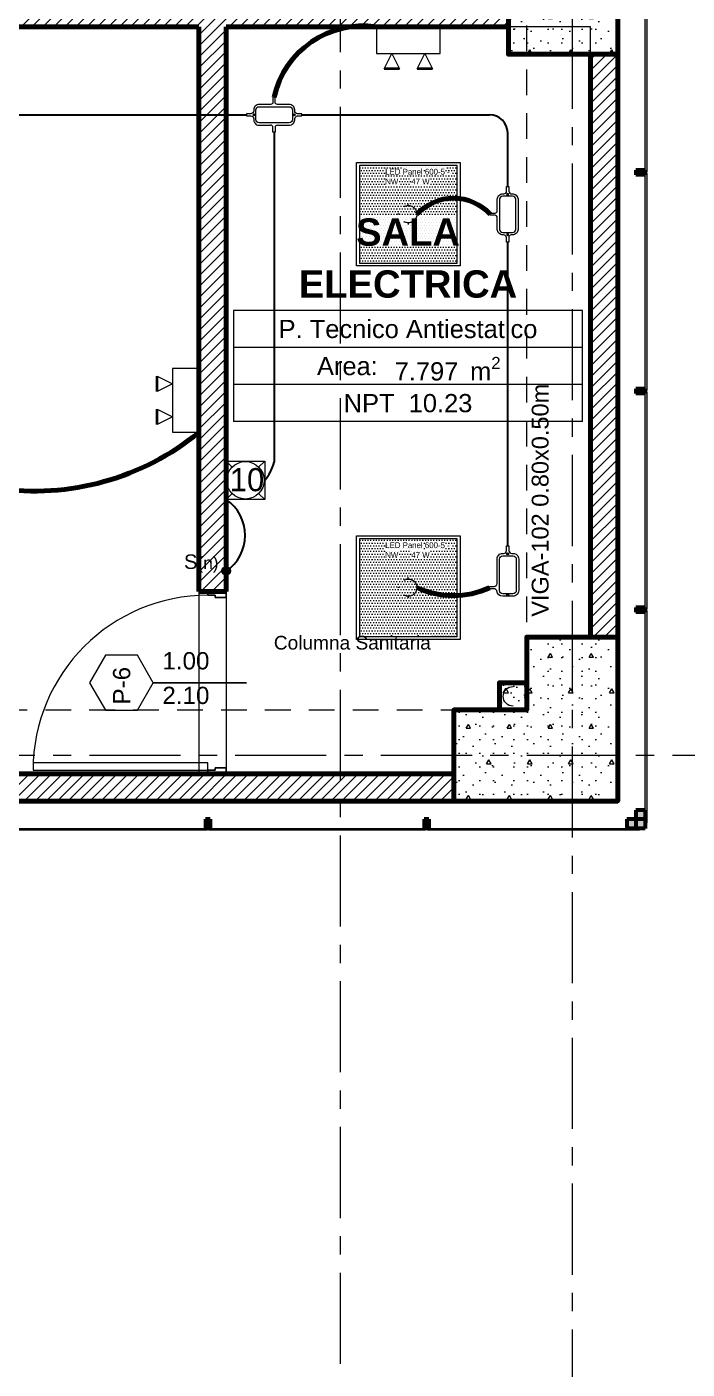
# Model space of a CAD drawing. Header units: inches. Extents: x -38 to 5698, y -33 to 92.
# Drawn here: x 233.33 to 236.95, y 4.08 to 11.45 of the extents above; entities that cross this region are included whole.
import ezdxf
from ezdxf.lldxf.tags import DXFTag

# ---------------------------------------------------------------- set-up
doc = ezdxf.new("R2010")
doc.units = ezdxf.units.IN
doc.header["$MEASUREMENT"] = 0
doc.set_wipeout_variables(frame=1)
for name, pattern in [('CONTINUA', [0]), ('DASHED', [0.75, 0.5, -0.25]), ('Hidden Line', [0.195611, 0.141111, -0.0545]), ('Punto & Raya', [0.65, 0.5, -0.075, 0, -0.075]), ('Rayas', [0.282222, 0.141111, -0.141111]), ('Wipeout_Contour', [1, 0, -1])]:
    doc.linetypes.add(name, pattern=pattern)
for name, color, linetype, lineweight in [('00 IE CKTO TOMAS', 111, 'Rayas', 18), ('00_IE_Luminarias', 6, 'Continuous', 30), ('ALUMBRADO_CONDUIT', 30, 'CONDUIT1', 30), ('ALUMBRADO_PVC', 6, 'PVC1', 30), ('Bancas', 1, 'Continuous', 13), ('Cable Alumbrado', 150, 'Continuous', 30), ('CABLEADO EXT.', 3, 'PVCSUBT', 30), ('Luminarias', 5, 'Continuous', 20), ('pulsador', 4, 'Continuous', 40), ('Simb_Alumbrado', 140, 'CONTINUA', 30)]:
    doc.layers.add(name, color=color, linetype=linetype, lineweight=lineweight)
for name, color, linetype in [('02 _ ARQ _ ALB _ Ejes Generales', 7, 'Continuous'), ('02 _ ARQ _ ZON _ Espacio.3D', 7, 'Continuous'), ('08 _ STR _ EXT _ 06 Columnas', 7, 'Continuous'), ('08 _ STR _ EXT _ 07 Losa Aligerada', 7, 'Continuous'), ('08 _ STR _ EXT _ 09 Vigas', 7, 'Continuous'), ('Acabado - Muros', 7, 'Continuous'), ('Estructura - 04 MURO', 7, 'Continuous'), ('Estructura - Carga', 7, 'Continuous'), ('Marcador - Secciones', 251, 'Continuous'), ('MEP - HVAC', 7, 'Continuous'), ('Notas - Etiquetas', 251, 'Continuous')]:
    doc.layers.add(name, color=color, linetype=linetype)
doc.styles.add('Annotative', font='arial.ttf')
doc.styles.add('Estilo_Generado_1', font='swisseb.ttf')
doc.styles.add('Estilo_Generado_4', font='swisse.ttf')
doc.styles.add('Estilo_Generado_7', font='swisse.ttf')
doc.styles.add('{18b73a54-fa43-428c-adcb-c1c7bbdf2c84}', font='Simplex.shx')
tags = doc.linetypes.add('CONDUIT', pattern='A,1.5,-0.210535,["con",{18b73a54-fa43-428c-adcb-c1c7bbdf2c84},S=0.2,R=0,X=0,Y=-0.065594],-0.702384', length=2.412919).pattern_tags.tags
tags[6] = DXFTag(74, 10)
tags = doc.linetypes.add('CONDUIT1', pattern='A,1,-0.19772,["con",{18b73a54-fa43-428c-adcb-c1c7bbdf2c84},S=0.2,R=0,X=0,Y=-0.065594],-0.593642', length=1.791362).pattern_tags.tags
tags[6] = DXFTag(74, 10)
tags = doc.linetypes.add('PVC1', pattern='A,1,-0.19772,["PVC",{18b73a54-fa43-428c-adcb-c1c7bbdf2c84},S=0.13,R=0,X=0,Y=-0.061851],-0.507647', length=1.705367).pattern_tags.tags
tags[6] = DXFTag(74, 10)
tags = doc.linetypes.add('PVCSUBT', pattern='A,0.6,-0.3,0.6,-0.075691,["PVC",Standard,S=0.2,R=0,X=0,Y=-0.093724],-0.621005', length=2.196696).pattern_tags.tags
tags[10] = DXFTag(74, 10)
pattern_1 = [(45, (185.000023, 3e-09), (-0.030052038, 0.030052038), [])]
pattern_2 = [(0, (185.00002, 3e-09), (0, 0.3897114), [0.024375, -0.200625]), (0, (185.11252, 0.19486), (0, 0.3897114), [0.024375, -0.200625]), (60, (185.00002, 3e-09), (-0.3375, 0.1948557), [0.024375, -0.200625]), (60, (185.22502, 3e-09), (-0.3375, 0.1948557), [0.024375, -0.200625]), (120, (185.0244, 3e-09), (0.3375, 0.1948557), [0.024375, -0.200625]), (120, (185.2494, 3e-09), (0.3375, 0.1948557), [0.024375, -0.200625]), (0, (185.00002, 0.0375), (0, 0.075), [0, -0.075, 0, -0.1125]), (45, (185.03752, 0.0375), (-0.05303301, 0.05303301), [0, -0.05625, 0, -0.09375])]

# ---------------------------------------------------------------- blocks, each defined once
blk = doc.blocks.new('*U270')
at = {"layer": 'Luminarias', "linetype": 'DASHED', "lineweight": 0, "ltscale": 0.05}
blk.add_lwpolyline([(0, -0.0045), (0, 0.0045)], dxfattribs=at)
blk = doc.blocks.new('*U271')
at = {"color": 0, "linetype": 'ByBlock', "lineweight": -2, "transparency": 16777216}
for p, rotation in [((-0.05, 0), 90), ((0, -0.05), 180), ((0.05, 0), 269.9999999999999)]:
    blk.add_blockref('*U270', p, dxfattribs=dict(at, rotation=rotation))
blk.add_blockref('*U270', (0, 0.05), dxfattribs=at)
blk = doc.blocks.new('PANEL LED 50W')
at = {"layer": 'Luminarias'}
h = blk.add_hatch(dxfattribs=at)
h.set_pattern_fill('DOTS', color=4, scale=0.009097)
h.set_pattern_definition([(0, (0, -2e-14), (0.0072206, 0.01444116), [0, -0.01444116])])
h.paths.add_polyline_path([(-0.2574, -0.2574), (0.2574, -0.2574), (0.2574, 0.2574), (-0.2574, 0.2574)])
h.paths.add_polyline_path([(-0.1296, 0.0974), (0.1849, 0.0974), (0.1849, 0.2469), (-0.1296, 0.2469)], flags=24)
at = {"layer": 'Luminarias', "color": 4, "lineweight": 0}
for points in [[(-0.2729, 0.2729), (0.2729, 0.2729), (0.2729, -0.2729), (-0.2729, -0.2729)], [(-0.2574, -0.2574), (0.2574, -0.2574), (0.2574, 0.2574), (-0.2574, 0.2574)]]:
    blk.add_lwpolyline(points, close=True, dxfattribs=at)
at = {"layer": 'Luminarias', "color": 4, "linetype": 'DASHED', "lineweight": 0, "ltscale": 0.01}
blk.add_circle((0, 0), 0.0455, dxfattribs=at)
at = {"color": 4}
blk.add_blockref('*U271', (0, 0), dxfattribs=at)
at = {"layer": 'Luminarias', "color": 4, "insert": (-0.1218, 0.2392), "char_height": 0.030929, "width": 0.382855, "attachment_point": 1}
blk.add_mtext('{\\Ftxt|c0;LED Panel 600-5 - NW      47 W}', dxfattribs=at)
blk = doc.blocks.new('lumin 47')
at = {"layer": 'ALUMBRADO_CONDUIT', "xscale": 1.041283452965173, "yscale": 1.041283452965173, "zscale": 1.041283452965173}
blk.add_blockref('PANEL LED 50W', (-76.251, 24.2433), dxfattribs=at)
blk = doc.blocks.new('CAJA OVAL TIPO L')
at = {"layer": 'Simb_Alumbrado', "lineweight": 13}
blk.add_lwpolyline([(-0.0491, -0.079), (-0.0491, -0.0343, -0.380413), (-0.0258, -0.0088), (-0.0258, -0.0088, 0.341426), (-0.0164, 0.0033), (-0.0164, 0.0236), (-0.0063, 0.0236), (-0.0063, 0.0033, 0.414214), (0.0063, -0.0092), (0.1138, -0.0092, -0.414214), (0.1388, -0.0343), (0.1388, -0.0382, 0.414214), (0.1513, -0.0508), (0.1716, -0.0508), (0.1716, -0.0609), (0.1513, -0.0609, 0.414214), (0.1388, -0.0734), (0.1388, -0.079, -0.414214), (0.1138, -0.104), (-0.0241, -0.104, -0.414214), (-0.0491, -0.079, 0.414214)], format="xyb", dxfattribs=at)
for points in [[(-0.0483, -0.0558), (-0.0395, -0.0558)], [(-0.0439, -0.0514), (-0.0439, -0.0602)], [(0.1323, -0.0558), (0.1411, -0.0558)], [(0.1367, -0.0514), (0.1367, -0.0602)]]:
    blk.add_lwpolyline(points, dxfattribs=at)
blk.add_lwpolyline([(-0.0241, -0.0199), (0.1138, -0.0199, -0.414214), (0.1282, -0.0343), (0.1282, -0.079, -0.414214), (0.1138, -0.0934), (-0.0241, -0.0934, -0.414214), (-0.0384, -0.079), (-0.0384, -0.0343, -0.414214)], format="xyb", close=True, dxfattribs=at)
for centre in [(-0.0439, -0.0558), (0.1367, -0.0558)]:
    blk.add_circle(centre, 0.00438, dxfattribs=at)
blk = doc.blocks.new('oval t')
at = {"layer": 'Simb_Alumbrado', "lineweight": 13}
blk.add_lwpolyline([(0.0141, 0.0102, -0.414214), (0.0041, 0.0202), (0.0041, 0.0416), (-0.0056, 0.0416), (-0.0056, 0.0202, -0.414214), (-0.0156, 0.0102), (-0.0659, 0.0102, 0.414214), (-0.0899, -0.0138), (-0.0899, -0.0183, -0.414214), (-0.1019, -0.0303), (-0.1213, -0.0303), (-0.1213, -0.04), (-0.1016, -0.04, -0.451917), (-0.0897, -0.0535, 0.451917), (-0.0659, -0.0805), (0.0659, -0.0805, 0.414214), (0.0899, -0.0566), (0.0899, -0.0512, -0.398753), (0.1019, -0.0401), (0.1213, -0.0401), (0.1213, -0.0304), (0.1019, -0.0304, -0.368669), (0.0899, -0.0176), (0.0899, -0.0138, 0.414214), (0.0659, 0.0102), (0.0141, 0.0102)], format="xyb", dxfattribs=at)
blk.add_lwpolyline([(-0.0659, 0), (0.0659, 0, -0.414214), (0.0797, -0.0138), (0.0797, -0.0566, -0.414214), (0.0659, -0.0703), (-0.0659, -0.0703, -0.414214), (-0.0797, -0.0566), (-0.0797, -0.0138, -0.414214)], format="xyb", close=True, dxfattribs=at)
for points in [[(-0.0911, -0.0352), (-0.0828, -0.0352)], [(-0.0869, -0.031), (-0.0869, -0.0394)], [(0.0837, -0.0352), (0.0921, -0.0352)], [(0.0879, -0.031), (0.0879, -0.0394)]]:
    blk.add_lwpolyline(points, dxfattribs=at)
for centre in [(-0.0869, -0.0352), (0.0879, -0.0352)]:
    blk.add_circle(centre, 0.00419, dxfattribs=at)
blk = doc.blocks.new('100x100x80 adosado')
at = {"layer": 'Simb_Alumbrado', "lineweight": 13}
blk.add_lwpolyline([(-0.0768, 0.0788), (0.0194, 0.0788), (0.0194, -0.0174), (-0.0768, -0.0174)], close=True, dxfattribs=at)
at = {"layer": 'Simb_Alumbrado', "lineweight": 9}
for points in [[(-0.0768, 0.0788), (-0.0618, 0.0638)], [(0.0043, 0.0638), (0.0194, 0.0788)], [(-0.0768, -0.0174), (-0.0618, -0.0023)], [(0.0043, -0.0023), (0.0194, -0.0174)]]:
    blk.add_lwpolyline(points, dxfattribs=at)
blk.add_circle((-0.0287, 0.0307), 0.0467, dxfattribs=at)
at = {"layer": 'Simb_Alumbrado', "lineweight": 9, "insert": (-0.0677, 0.0612), "char_height": 0.05773, "attachment_point": 1}
blk.add_mtext_dynamic_manual_height_columns('10', width=0.119989, gutter_width=12.5, heights=[0], dxfattribs=at)
blk = doc.blocks.new('luz de emergencia')
at = {"color": 5, "lineweight": 40}
for p, q in [((164.1493, 48.9365, -0.0001), (164.2333, 48.9365, -0.0001)), ((164.3313, 48.9365, -0.0001), (164.4153, 48.9365, -0.0001))]:
    blk.add_line(p, q, dxfattribs=at)
at = {"layer": '00_IE_Luminarias', "color": 5, "linetype": 'Continuous', "lineweight": 13}
for p, q in [((164.1913, 49.0205, -0.0001), (164.1493, 48.9365, -0.0001)), ((164.2333, 48.9365, -0.0001), (164.1913, 49.0205, -0.0001)), ((164.3733, 49.0205, -0.0001), (164.3313, 48.9365, -0.0001)), ((164.4153, 48.9365, -0.0001), (164.3733, 49.0205, -0.0001))]:
    blk.add_line(p, q, dxfattribs=at)
at = {"layer": '00_IE_Luminarias', "color": 5, "linetype": 'Continuous', "lineweight": 13, "elevation": -0.0001}
blk.add_lwpolyline([(164.4573, 49.0205), (164.1073, 49.0205), (164.1073, 49.1666), (164.4573, 49.1665)], close=True, dxfattribs=at)
blk = doc.blocks.new('ii3t')
at = {"layer": 'Simb_Alumbrado', "lineweight": 5}
h = blk.add_hatch(color=3, dxfattribs=at)
edge = h.paths.add_edge_path()
edge.add_arc((0, 0), 0.0164, 0, 360)
blk.add_circle((0, 0), 0.0164, dxfattribs=at)
blk = doc.blocks.new('CAJA CONDULET TIPO X')
at = {"layer": 'Simb_Alumbrado', "lineweight": 13}
for p, q in [((78.5283, -4.1616), (78.5283, -4.1519)), ((78.5283, -4.1519), (78.5497, -4.1519)), ((78.5497, -4.1616), (78.5283, -4.1616))]:
    blk.add_line(p, q, dxfattribs=at)
for points in [[(78.6505, -4.1716, -0.414214), (78.6605, -4.1616), (78.6819, -4.1616), (78.6819, -4.1519), (78.6605, -4.1519, -0.414214), (78.6505, -4.1419), (78.6505, -4.0916, 0.414214), (78.6265, -4.0677), (78.6219, -4.0677, -0.414214), (78.6099, -4.0557), (78.6099, -4.0363), (78.6002, -4.0363), (78.6002, -4.056, -0.451917), (78.5867, -4.0678, 0.451917), (78.5597, -4.0916), (78.5597, -4.1419)], [(78.5597, -4.1716), (78.5597, -4.2235, 0.414214), (78.5837, -4.2475), (78.589, -4.2475, -0.334232), (78.6002, -4.2595), (78.6002, -4.2789), (78.6099, -4.2789), (78.6099, -4.2595, -0.455912), (78.6227, -4.2475), (78.6265, -4.2475, 0.414214), (78.6505, -4.2235), (78.6505, -4.1716)]]:
    blk.add_lwpolyline(points, format="xyb", dxfattribs=at)
blk.add_lwpolyline([(78.6403, -4.0916), (78.6403, -4.2235, -0.414214), (78.6265, -4.2373), (78.5837, -4.2373, -0.414214), (78.5699, -4.2235), (78.5699, -4.0916, -0.414214), (78.5837, -4.0779), (78.6265, -4.0779, -0.414214)], format="xyb", close=True, dxfattribs=at)
for points in [[(78.6093, -4.0706), (78.6009, -4.0706)], [(78.6051, -4.0664), (78.6051, -4.0748)], [(78.6093, -4.2454), (78.6009, -4.2454)], [(78.6051, -4.2412), (78.6051, -4.2496)]]:
    blk.add_lwpolyline(points, dxfattribs=at)
for centre in [(78.6051, -4.0706), (78.6051, -4.2454)]:
    blk.add_circle(centre, 0.00419, dxfattribs=at)
for centre, start, end in [((78.5497, -4.1419), 270, 0), ((78.5497, -4.1716), 0, 90)]:
    blk.add_arc(centre, 0.01, start, end, dxfattribs=at)

msp = doc.modelspace()

# ---------------------------------------------------------------- hatches: boundary and pattern name
at = {"layer": 'Acabado - Muros', "linetype": 'Continuous', "lineweight": 9}
for points in [[(236.7299, 10.655), (236.7299, 11.57), (236.7199, 11.57), (236.7199, 10.655)], [(236.7299, 9.455), (236.7299, 10.645), (236.7199, 10.645), (236.7199, 9.455)], [(236.73, 8.255), (236.7299, 9.445), (236.7199, 9.445), (236.72, 8.255)], [(236.73, 7.08), (236.73, 8.245), (236.72, 8.245), (236.72, 7.08)], [(233.125, 7.04), (234.315, 7.04), (234.315, 7.05), (233.125, 7.05)], [(234.325, 7.04), (235.515, 7.04), (235.515, 7.05), (234.325, 7.05)], [(235.525, 7.04), (236.69, 7.04), (236.69, 7.05), (235.525, 7.05)]]:
    msp.add_hatch(color=250, dxfattribs=at).paths.add_polyline_path(points)
at = {"layer": 'Acabado - Muros', "linetype": 'Continuous', "lineweight": 0}
for points in [[(236.6699, 10.6375), (236.7199, 10.6375), (236.7199, 10.6625), (236.6699, 10.6625)], [(236.6699, 9.4375), (236.7199, 9.4375), (236.7199, 9.4625), (236.6699, 9.4625)], [(236.67, 8.2375), (236.72, 8.2375), (236.72, 8.2625), (236.67, 8.2625)], [(236.67, 7.15), (236.67, 7.05), (236.72, 7.05), (236.72, 7.15)], [(234.3075, 7.1), (234.3075, 7.05), (234.3325, 7.05), (234.3325, 7.1)], [(235.5075, 7.1), (235.5075, 7.05), (235.5325, 7.05), (235.5325, 7.1)], [(236.62, 7.1), (236.62, 7.05), (236.72, 7.05), (236.72, 7.1)]]:
    msp.add_hatch(color=254, dxfattribs=at).paths.add_polyline_path(points)
at = {"layer": 'Estructura - Carga', "linetype": 'Continuous', "lineweight": 13}
h = msp.add_hatch(dxfattribs=at)
h.set_pattern_fill('HORMIGÓN_ARMADO_0002', color=251, style=0, pattern_type=2)
h.set_pattern_definition([(0, (185.00002, 3e-09), (0, 0.3117692), [0.03, -0.15]), (0, (185.09002, 0.1559), (0, 0.3117692), [0.03, -0.15]), (60, (185.00002, 3e-09), (-0.27, 0.1558846), [0.03, -0.15]), (60, (185.18002, 3e-09), (-0.27, 0.1558846), [0.03, -0.15]), (120, (185.03002, 3e-09), (0.27, 0.1558846), [0.03, -0.15]), (120, (185.21002, 3e-09), (0.27, 0.1558846), [0.03, -0.15]), (0, (185.000023, 0.03), (0, 0.06), [0, -0.06, 0, -0.09]), (45, (185.030023, 0.03), (-0.04242641, 0.04242641), [0, -0.045, 0, -0.075])])
h.paths.add_polyline_path([(235.92, 7.7), (236.07, 7.7), (236.07, 7.85), (235.92, 7.85)])

# ---------------------------------------------------------------- linework, layer by layer
at = {"layer": '02 _ ARQ _ ALB _ Ejes Generales', "color": 251, "linetype": 'Punto & Raya', "lineweight": 13}
for p, q in [((236.32, 45.9), (236.32, 2.05)), ((240.57, 7.45), (189.8454, 7.45))]:
    msp.add_line(p, q, dxfattribs=at)
at = {"layer": '02 _ ARQ _ ZON _ Espacio.3D', "color": 252, "linetype": 'Continuous', "lineweight": 13}
for p, q in [((236.3772, 9.8935), (234.4598, 9.8935)), ((234.4598, 9.8935), (234.4598, 9.2828)), ((236.3772, 9.2828), (236.3772, 9.8935)), ((236.3772, 9.6899), (234.4598, 9.6899)), ((236.3772, 9.4863), (234.4598, 9.4863)), ((236.3772, 9.2828), (234.4598, 9.2828))]:
    msp.add_line(p, q, dxfattribs=at)
at = {"layer": '02 _ ARQ _ ZON _ Espacio.3D', "color": 254, "linetype": 'Continuous', "lineweight": 0, "flags": 128}
msp.add_lwpolyline([(234.42, 8.35), (234.27, 8.35), (234.2699, 11.45), (229.22, 11.45), (229.22, 8.1), (229.57, 8.1), (229.57, 7.35), (234.42, 7.35)], dxfattribs=at)
msp.add_lwpolyline([(234.42, 11.45), (234.42, 7.35), (235.67, 7.35), (235.67, 7.7), (236.07, 7.7), (236.07, 8.1), (236.4198, 8.1), (236.4199, 11.45)], close=True, dxfattribs=at)
at = {"layer": '08 _ STR _ EXT _ 07 Losa Aligerada', "color": 254, "linetype": 'Rayas', "lineweight": 18, "flags": 128}
msp.add_lwpolyline([(193.22, 11.97, 1.049431), (198.7936, 6.3), (209.6002, 6.3), (209.6002, 6.2005), (214.7981, 6.2005), (214.7981, 7.2), (222.07, 7.2), (222.07, 5.6637), (223.2699, 5.6637), (223.2699, 4.2), (228.3699, 4.2), (228.3699, 5.6637), (229.57, 5.6637), (229.57, 7.2), (236.57, 7.2), (236.57, 14.9999), (236.57, 15.1499), (236.5699, 15.1499), (236.5699, 15.7999), (236.57, 15.7999), (236.57, 20.35), (231.67, 20.35), (231.67, 22.35), (231.67, 22.6), (231.67, 24.5), (231.67, 24.75), (231.67, 26.75), (236.57, 26.75), (236.57, 39.9), (228.67, 39.9), (223.5529, 39.9), (223.5529, 40.9), (218.9324, 40.9), (218.9324, 39.9), (208.37, 39.9), (208.37, 41.4352), (207.42, 41.4352), (207.42, 42.9), (202.22, 42.9), (202.22, 41.4352), (201.2699, 41.4352), (201.2699, 39.9), (196.27, 39.9), (196.27, 41.1), (192.87, 41.1), (192.87, 37.7), (194.07, 37.7), (194.07, 33.9), (193.17, 33.9), (193.17, 21.2663), (193.22, 21.2663)], format="xyb", close=True, dxfattribs=at)
at = {"layer": '08 _ STR _ EXT _ 07 Losa Aligerada', "color": 254, "linetype": 'Continuous', "lineweight": 18, "flags": 128}
msp.add_lwpolyline([(228.3699, 4.4445), (229.37, 4.4445), (229.37, 7.2), (236.57, 7.2), (236.57, 15.1499), (236.5699, 15.1499), (236.5699, 15.7999), (236.57, 15.7999), (236.57, 20.35), (231.67, 20.35), (231.67, 22.35), (231.67, 22.6), (231.67, 24.5), (231.67, 24.75), (231.67, 26.75), (236.57, 26.75), (236.57, 39.9)], dxfattribs=at)
for points in [[(229.57, 7.35), (234.2716, 7.35), (234.2716, 11.45), (229.22, 11.45), (229.22, 8.1), (229.57, 8.1)], [(234.42, 11.45), (234.42, 7.35), (235.67, 7.35), (235.67, 7.7), (236.07, 7.7), (236.07, 8.1), (236.4198, 8.1), (236.42, 11.3), (235.97, 11.3), (235.97, 11.45)]]:
    msp.add_lwpolyline(points, close=True, dxfattribs=at)
at = {"layer": '08 _ STR _ EXT _ 09 Vigas', "color": 251, "linetype": 'Hidden Line', "lineweight": 13}
for p, q in [((236.07, 7.7), (236.07, 16.9)), ((229.57, 7.7), (236.07, 7.7))]:
    msp.add_line(p, q, dxfattribs=at)
at = {"layer": 'Acabado - Muros', "color": 7, "linetype": 'Continuous', "lineweight": 60}
for p, q in [((236.6699, 10.6625), (236.6699, 10.6375)), ((236.7199, 10.6625), (236.6699, 10.6625)), ((236.7199, 10.6375), (236.6699, 10.6375)), ((236.7199, 10.6625), (236.7199, 10.6375)), ((236.6699, 9.4625), (236.6699, 9.4375)), ((236.7199, 9.4625), (236.6699, 9.4625)), ((236.7199, 9.4375), (236.6699, 9.4375)), ((236.7199, 9.4625), (236.7199, 9.4375)), ((236.67, 8.2625), (236.67, 8.2375)), ((236.72, 8.2625), (236.67, 8.2625)), ((236.72, 8.2625), (236.72, 8.2375)), ((236.72, 8.2375), (236.67, 8.2375)), ((236.67, 7.15), (236.67, 7.05)), ((236.72, 7.15), (236.67, 7.15)), ((236.72, 7.15), (236.72, 7.05)), ((234.3325, 7.1), (234.3075, 7.1)), ((234.3075, 7.1), (234.3075, 7.05)), ((234.3325, 7.1), (234.3325, 7.05)), ((235.5075, 7.1), (235.5075, 7.05)), ((235.5325, 7.1), (235.5075, 7.1)), ((235.5325, 7.1), (235.5325, 7.05)), ((236.62, 7.1), (236.62, 7.05)), ((236.72, 7.1), (236.62, 7.1)), ((236.72, 7.1), (236.72, 7.05)), ((234.3325, 7.05), (234.3075, 7.05)), ((235.5325, 7.05), (235.5075, 7.05)), ((236.72, 7.05), (236.62, 7.05)), ((236.72, 7.05), (236.67, 7.05))]:
    msp.add_line(p, q, dxfattribs=at)
at = {"layer": 'Acabado - Muros', "color": 7, "linetype": 'Continuous', "lineweight": 13, "flags": 128}
for points in [[(236.7299, 10.655), (236.7199, 10.655), (236.7199, 11.57), (236.7299, 11.57)], [(236.7299, 9.455), (236.7199, 9.455), (236.7199, 10.645), (236.7299, 10.645)], [(236.73, 8.255), (236.72, 8.255), (236.7199, 9.445), (236.7299, 9.445)], [(236.73, 7.08), (236.72, 7.08), (236.72, 8.245), (236.73, 8.245)], [(233.125, 7.04), (233.125, 7.05), (234.315, 7.05), (234.315, 7.04)], [(234.325, 7.04), (234.325, 7.05), (235.515, 7.05), (235.515, 7.04)], [(235.525, 7.04), (235.525, 7.05), (236.69, 7.05), (236.69, 7.04)]]:
    msp.add_lwpolyline(points, close=True, dxfattribs=at)
at = {"layer": 'ALUMBRADO_CONDUIT', "color": 30, "lineweight": 30, "ltscale": 0.4, "true_color": 0xf26722}
for p, q in [((234.8359, 10.9674), (235.8656, 10.9674)), ((234.6828, 10.8711), (234.6828, 9.0609)), ((235.9656, 10.5728), (235.9656, 10.8674)), ((235.9657, 8.6011), (235.9657, 10.2686))]:
    msp.add_line(p, q, dxfattribs=at)
for centre, radius, start, end in [((235.8656, 10.8674), 0.1, 360, 90), ((234.4596, 9.1119), 0.2289, 318.72258, 347.12388)]:
    msp.add_arc(centre, radius, start, end, dxfattribs=at)
at = {"layer": 'CABLEADO EXT.', "color": 3, "lineweight": 80}
for centre, radius, start, end in [((235.6684, 10.2344), 0.2747, 42.972, 137.028), ((235.6676, 8.804), 0.4764, 245.15063, 294.62977)]:
    msp.add_arc(centre, radius, start, end, dxfattribs=at)
at = {"layer": 'Estructura - 04 MURO', "color": 152, "linetype": 'Continuous', "lineweight": 25}
msp.add_line((234.02, 7.85), (234.5325, 7.85), dxfattribs=at)
at = {"layer": 'Estructura - 04 MURO', "color": 165, "linetype": 'Continuous', "lineweight": 15}
msp.add_line((234.32, 7.41), (233.36, 7.41), dxfattribs=at)
at = {"layer": 'Estructura - 04 MURO', "color": 251, "linetype": 'Continuous', "lineweight": 13, "flags": 128}
msp.add_lwpolyline([(233.67, 7.85), (233.7575, 7.6984), (233.9325, 7.6984), (234.02, 7.85), (233.9325, 8.0016), (233.7575, 8.0016)], close=True, dxfattribs=at)
at = {"layer": 'Estructura - Carga', "color": 7, "linetype": 'Continuous', "lineweight": 80, "flags": 128}
msp.add_lwpolyline([(235.92, 7.7), (236.07, 7.7), (236.07, 7.85), (235.92, 7.85)], close=True, dxfattribs=at)
at = {"layer": 'MEP - HVAC', "color": 7, "linetype": 'Continuous', "lineweight": 13, "flags": 128}
msp.add_lwpolyline([(235.995, 7.721, -1), (235.995, 7.829, -1)], format="xyb", dxfattribs=at)

# ---------------------------------------------------------------- block references
at = {"xscale": 1.253906979044094, "yscale": 1.253906979044094, "zscale": 1.253906979044094, "rotation": 90.00000226073955}
msp.add_blockref('CAJA CONDULET TIPO X', (229.4706, -87.5962), dxfattribs=at)
for p in [(311.671, -13.8216), (311.671, -15.8716)]:
    msp.add_blockref('lumin 47', p)
at = {"layer": 'ALUMBRADO_CONDUIT', "linetype": 'CONDUIT', "lineweight": 30, "xscale": 1.253906979044094, "yscale": 1.253906979044094, "zscale": 1.253906979044094, "rotation": 89.99999999999999}
msp.add_blockref('CAJA OVAL TIPO L', (235.8957, 8.3859), dxfattribs=at)
at = {"layer": 'Bancas', "color": 252, "true_color": 0x939598, "xscale": -1.253906979044094, "yscale": 1.253906979044094, "zscale": 1.253906979044094, "rotation": 90}
msp.add_blockref('oval t', (235.9215, 10.4207), dxfattribs=at)

# ---------------------------------------------------------------- texts
at = {"layer": '02 _ ARQ _ ZON _ Espacio.3D', "color": 252, "lineweight": 25, "attachment_point": 2}
for s, insert, char_height, style in [('\\A1;{\\pqc;\\pt0;\\fSwis721 Ex BT|b1|i0|c0|p34;SALA}', (235.4185, 10.3984), 0.15, 'Estilo_Generado_1'), ('\\A1;{\\pqc;\\pt0;\\fSwis721 Ex BT|b1|i0|c0|p34;ELECTRICA}', (235.4185, 10.1134), 0.15, 'Estilo_Generado_1'), ('\\A1;{\\pqc;\\pt0;\\fSwis721 Ex BT|b0|i0|c238|p34;P. Tecnico Antiestatico}', (235.4185, 9.8417), 0.1, 'Estilo_Generado_7'), ('\\A1;{\\pqc;\\pt0;\\fSwis721 Ex BT|b0|i0|c238|p34;Area: }', (235.0857, 9.6381), 0.1, 'Estilo_Generado_7'), ('\\A1;{\\pqc;\\pt0,0.3;\\fSwis721 Ex BT|b0|i0|c238|p34;7.797\\fSwis721 Ex BT|b0|i0|c238|p34;\\A1{\\H.66x;\\S^  ;}\\fSwis721 Ex BT|b0|i0|c238|p34; m\\fSwis721 Ex BT|b0|i0|c238|p34;\\A1{\\H.66x;\\S2^  ;}}', (235.6361, 9.6381), 0.1, 'Estilo_Generado_7'), ('\\A1;{\\pqc;\\pt0;\\fSwis721 Ex BT|b0|i0|c238|p34;NPT  10.23}', (235.4185, 9.4345), 0.1, 'Estilo_Generado_7')]:
    msp.add_mtext(s, dxfattribs=dict(at, insert=insert, char_height=char_height, style=style))
at = {"layer": 'Estructura - 04 MURO', "color": 251, "lineweight": 25, "char_height": 0.095, "attachment_point": 7, "style": 'Estilo_Generado_4'}
for s, insert in [('\\A1;{\\pql;\\pt0;\\fSwis721 Ex BT|b0|i0|c0|p34;1.00\\fSwis721 Ex BT|b0|i0|c0|p34;\\A1{\\H.66x;\\S^  ;}\\fSwis721 Ex BT|b0|i0|c0|p34;\\fSwis721 Ex BT|b0|i0|c0|p34;}', (234.07, 7.895)), ('\\A1;{\\pql;\\pt0;\\fSwis721 Ex BT|b0|i0|c0|p34;2.10\\fSwis721 Ex BT|b0|i0|c0|p34;\\A1{\\H.66x;\\S^  ;}\\fSwis721 Ex BT|b0|i0|c0|p34;\\fSwis721 Ex BT|b0|i0|c0|p34;}', (234.07, 7.705))]:
    msp.add_mtext(s, dxfattribs=dict(at, insert=insert))
at = {"layer": 'Estructura - 04 MURO', "color": 251, "lineweight": 25, "insert": (233.895, 7.7301), "char_height": 0.095, "attachment_point": 7, "rotation": 90, "style": 'Estilo_Generado_4'}
msp.add_mtext('\\A1;{\\pql;\\pt0;\\fSwis721 Ex BT|b0|i0|c0|p34;P-6\\fSwis721 Ex BT|b0|i0|c0|p34;\\fSwis721 Ex BT|b0|i0|c0|p34;\\fSwis721 Ex BT|b0|i0|c0|p34;}', dxfattribs=at)
at = {"layer": 'Notas - Etiquetas', "color": 8, "linetype": 'Continuous', "lineweight": 13, "insert": (236.0976, 8.2121), "char_height": 0.0925, "attachment_point": 1, "rotation": 90, "style": 'Estilo_Generado_4'}
msp.add_mtext('\\A1;{\\pql;\\fSwis721 Ex BT|b0|i0|c0|p34;VIGA-102\\fSwis721 Ex BT|b0|i0|c0|p34; \\fSwis721 Ex BT|b0|i0|c0|p34;0.80\\fSwis721 Ex BT|b0|i0|c0|p34;x\\fSwis721 Ex BT|b0|i0|c0|p34;0.50\\fSwis721 Ex BT|b0|i0|c0|p34;m}', dxfattribs=at)
at = {"layer": 'Notas - Etiquetas', "color": 8, "linetype": 'Continuous', "lineweight": 35, "insert": (234.6818, 8.0689), "char_height": 0.075, "attachment_point": 4, "style": 'Estilo_Generado_4'}
msp.add_mtext('\\A1;{\\pql;\\fSwis721 Ex BT|b0|i0|c0|p34;Columna Sanitaria}', dxfattribs=at)

# ---------------------------------------------------------------- next in the draw order: wipeouts: each hides what was drawn before it
at = {"color": 254, "linetype": 'Wipeout_Contour', "lineweight": 0, "ltscale": 6629.114086}
msp.add_wipeout([(232.27, 11.7), (232.27, 11.45), (235.97, 11.45), (235.97, 11.7)], dxfattribs=at).dxf.layer = 'Estructura - 04 MURO'
at = {"color": 254, "linetype": 'Wipeout_Contour', "lineweight": 0, "ltscale": 6638.568588}
msp.add_wipeout([(236.4199, 11.3), (236.42, 8.1), (236.57, 8.1), (236.5699, 11.3)], dxfattribs=at).dxf.layer = 'Estructura - 04 MURO'
at = {"color": 254, "linetype": 'Wipeout_Contour', "lineweight": 0, "ltscale": 6623.016331}
msp.add_wipeout([(229.57, 7.2), (235.67, 7.2), (235.67, 7.35), (229.57, 7.35)], dxfattribs=at).dxf.layer = 'Estructura - 04 MURO'

# ---------------------------------------------------------------- next in the draw order: hatches: boundary and pattern name
at = {"layer": '08 _ STR _ EXT _ 06 Columnas', "linetype": 'Continuous', "lineweight": 9}
h = msp.add_hatch(dxfattribs=at)
h.set_pattern_fill('HORMIGÓN_EN_MASA_0002', style=0, pattern_type=2)
h.set_pattern_definition(pattern_2)
h.paths.add_polyline_path([(236.57, 11.3), (236.57, 11.7), (235.97, 11.7), (235.97, 11.3)])
h = msp.add_hatch(dxfattribs=at)
h.set_pattern_fill('HORMIGÓN_EN_MASA_0002', style=0, pattern_type=2)
h.set_pattern_definition(pattern_2)
h.paths.add_polyline_path([(236.57, 8.1), (236.07, 8.1), (236.07, 7.7), (235.67, 7.7), (235.67, 7.2), (236.57, 7.2)])
at = {"layer": 'Estructura - 04 MURO', "linetype": 'Continuous', "lineweight": 5}
h = msp.add_hatch(dxfattribs=at)
h.set_pattern_fill('LADRILLO_COMÚN_0002', color=252, style=0, pattern_type=2)
h.set_pattern_definition(pattern_1)
h.paths.add_polyline_path([(232.27, 11.7), (232.27, 11.45), (235.97, 11.45), (235.97, 11.7)])
h = msp.add_hatch(dxfattribs=at)
h.set_pattern_fill('LADRILLO_COMÚN_0002', color=252, style=0, pattern_type=2)
h.set_pattern_definition(pattern_1)
h.paths.add_polyline_path([(236.4199, 11.3), (236.42, 8.1), (236.57, 8.1), (236.5699, 11.3)])
h = msp.add_hatch(dxfattribs=at)
h.set_pattern_fill('LADRILLO_COMÚN_0002', color=252, style=0, pattern_type=2)
h.set_pattern_definition(pattern_1)
h.paths.add_polyline_path([(229.57, 7.2), (235.67, 7.2), (235.67, 7.35), (229.57, 7.35)])

# ---------------------------------------------------------------- next in the draw order: linework, layer by layer
at = {"layer": '08 _ STR _ EXT _ 06 Columnas', "color": 7, "linetype": 'Continuous', "lineweight": 80, "flags": 128}
for points in [[(236.57, 11.3), (236.57, 11.7), (235.97, 11.7), (235.97, 11.3)], [(236.57, 8.1), (236.57, 7.2), (235.67, 7.2), (235.67, 7.7), (236.07, 7.7), (236.07, 8.1)]]:
    msp.add_lwpolyline(points, close=True, dxfattribs=at)
at = {"layer": '08 _ STR _ EXT _ 09 Vigas', "color": 251, "linetype": 'Hidden Line', "lineweight": 13}
for q in [(236.57, 20.35), (194.07, 7.2)]:
    msp.add_line((236.57, 7.2), q, dxfattribs=at)
at = {"layer": 'CABLEADO EXT.', "color": 3, "lineweight": 80}
msp.add_arc((235.1724, 10.9534, 0.0001), 0.5019, 81.69173, 167.31521, dxfattribs=at)
at = {"layer": 'Estructura - 04 MURO', "color": 165, "linetype": 'Continuous', "lineweight": 15}
for p, q in [((233.36, 7.41), (233.36, 7.37)), ((233.36, 7.37), (234.32, 7.37)), ((234.32, 7.37), (234.32, 7.41))]:
    msp.add_line(p, q, dxfattribs=at)
at = {"layer": 'Estructura - 04 MURO', "color": 165, "linetype": 'Continuous', "lineweight": 25}
for p, q in [((234.32, 7.35), (234.32, 7.37)), ((234.32, 7.37), (234.36, 7.37)), ((234.36, 7.37), (234.36, 7.382)), ((234.36, 7.382), (234.42, 7.382)), ((234.42, 7.382), (234.42, 7.35)), ((234.42, 7.35), (234.32, 7.35))]:
    msp.add_line(p, q, dxfattribs=at)
at = {"layer": 'Estructura - 04 MURO', "color": 7, "linetype": 'Continuous', "lineweight": 80}
msp.add_line((235.67, 7.35), (229.57, 7.35), dxfattribs=at)
at = {"layer": 'Estructura - 04 MURO', "color": 7, "linetype": 'Continuous', "lineweight": 80, "flags": 128}
for points in [[(232.27, 11.45), (234.27, 11.45)], [(234.42, 11.45), (235.97, 11.45)], [(236.4199, 11.3), (236.42, 8.1)], [(236.57, 8.1), (236.5699, 11.3)], [(229.57, 7.2), (235.67, 7.2)]]:
    msp.add_lwpolyline(points, dxfattribs=at)
at = {"layer": 'Marcador - Secciones', "color": 251, "linetype": 'Punto & Raya', "lineweight": 13}
msp.add_line((235.0454, 46.2111), (235.0454, 0.9472), dxfattribs=at)

# ---------------------------------------------------------------- next in the draw order: block references
at = {"layer": 'pulsador', "color": 4, "lineweight": 40, "xscale": -1, "rotation": 359.9990839526639}
msp.add_blockref('luz de emergencia', (399.7015, -37.7192, 0.0001), dxfattribs=at)

# ---------------------------------------------------------------- next in the draw order: wipeouts: each hides what was drawn before it
at = {"color": 254, "linetype": 'Wipeout_Contour', "lineweight": 0, "ltscale": 6629.973562}
msp.add_wipeout([(234.27, 11.45), (234.27, 8.35), (234.42, 8.35), (234.42, 11.45)], dxfattribs=at).dxf.layer = 'Estructura - 04 MURO'

# ---------------------------------------------------------------- next in the draw order: hatches: boundary and pattern name
at = {"layer": 'Estructura - 04 MURO', "linetype": 'Continuous', "lineweight": 5}
h = msp.add_hatch(dxfattribs=at)
h.set_pattern_fill('LADRILLO_COMÚN_0002', color=252, style=0, pattern_type=2)
h.set_pattern_definition(pattern_1)
h.paths.add_polyline_path([(234.27, 11.45), (234.27, 8.35), (234.42, 8.35), (234.42, 11.45)])

# ---------------------------------------------------------------- next in the draw order: linework, layer by layer
at = {"layer": 'ALUMBRADO_CONDUIT', "color": 30, "lineweight": 30, "ltscale": 0.4, "true_color": 0xf26722}
msp.add_line((233.1606, 10.9674), (234.5317, 10.9674), dxfattribs=at)
at = {"layer": 'ALUMBRADO_PVC', "linetype": 'PVC1', "ltscale": 0.4}
msp.add_arc((234.2865, 8.6586), 0.2375, 304.20086, 55.79914, dxfattribs=at)
at = {"layer": 'CABLEADO EXT.', "color": 3, "lineweight": 80}
msp.add_arc((233.3695, 10.323), 1.4211, 261.54649, 309.40665, dxfattribs=at)
at = {"layer": 'Estructura - 04 MURO', "color": 7, "linetype": 'Continuous', "lineweight": 80}
msp.add_line((234.42, 8.35), (234.27, 8.35), dxfattribs=at)
at = {"layer": 'Estructura - 04 MURO', "color": 165, "linetype": 'Continuous', "lineweight": 25}
for p, q in [((234.32, 8.33), (234.32, 8.35)), ((234.32, 8.35), (234.42, 8.35)), ((234.36, 8.33), (234.32, 8.33)), ((234.36, 8.318), (234.36, 8.33)), ((234.42, 8.35), (234.42, 8.318)), ((234.42, 8.318), (234.36, 8.318))]:
    msp.add_line(p, q, dxfattribs=at)
at = {"layer": 'Estructura - 04 MURO', "color": 7, "linetype": 'Continuous', "lineweight": 80, "flags": 128}
for points in [[(234.27, 11.45), (234.27, 8.35)], [(234.42, 8.35), (234.42, 11.45)]]:
    msp.add_lwpolyline(points, dxfattribs=at)
at = {"layer": 'Estructura - 04 MURO', "color": 175, "linetype": 'Continuous', "lineweight": 15}
msp.add_arc((234.32, 7.37), 0.96, 90, 180, dxfattribs=at)

# ---------------------------------------------------------------- next in the draw order: block references
at = {"layer": 'ALUMBRADO_CONDUIT', "linetype": 'PVC1', "lineweight": 35, "xscale": 2.199856799627834, "yscale": 2.199856799627834, "zscale": 2.199856799627834}
msp.add_blockref('100x100x80 adosado', (234.589, 8.8933), dxfattribs=at)
at = {"layer": 'Cable Alumbrado', "lineweight": 0, "xscale": 1.404578189384958, "yscale": 1.404578189384958, "zscale": 1.404578189384958}
msp.add_blockref('ii3t', (234.42, 8.4634), dxfattribs=at)
at = {"layer": 'pulsador', "color": 4, "lineweight": 40, "xscale": -1, "rotation": 269.9990839526639}
msp.add_blockref('luz de emergencia', (185.1024, -154.8815, 0.0001), dxfattribs=at)

# ---------------------------------------------------------------- next in the draw order: texts
at = {"layer": '00 IE CKTO TOMAS', "insert": (234.1884, 8.4538), "char_height": 0.08, "width": 0.768045, "attachment_point": 7, "style": 'Annotative'}
msp.add_mtext('S{\\H0.84375x;(n)}', dxfattribs=at)

doc.saveas('drawing.dxf')
